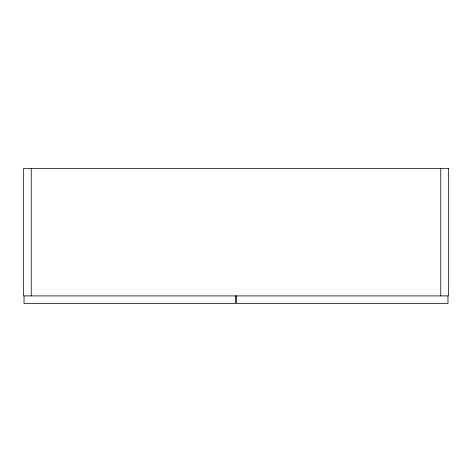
<?xml version="1.0" encoding="UTF-8"?>
<svg xmlns="http://www.w3.org/2000/svg" width="472" height="472" viewBox="0 0 472 472"><rect width="100%" height="100%" fill="white"/><g stroke="black" fill="none" stroke-linecap="round" stroke-linejoin="round"><path stroke-width="0.71" d="M447.975 295.897L447.975 303.543L236.425 303.543L236.425 295.897M440.754 168.457L440.754 295.897M235.575 295.897L235.575 303.543L24.025 303.543L24.025 295.897M31.246 168.457L31.246 295.897M448.4 168.457L23.6 168.457L23.6 295.897L448.4 295.897L448.4 168.457"/></g></svg>
